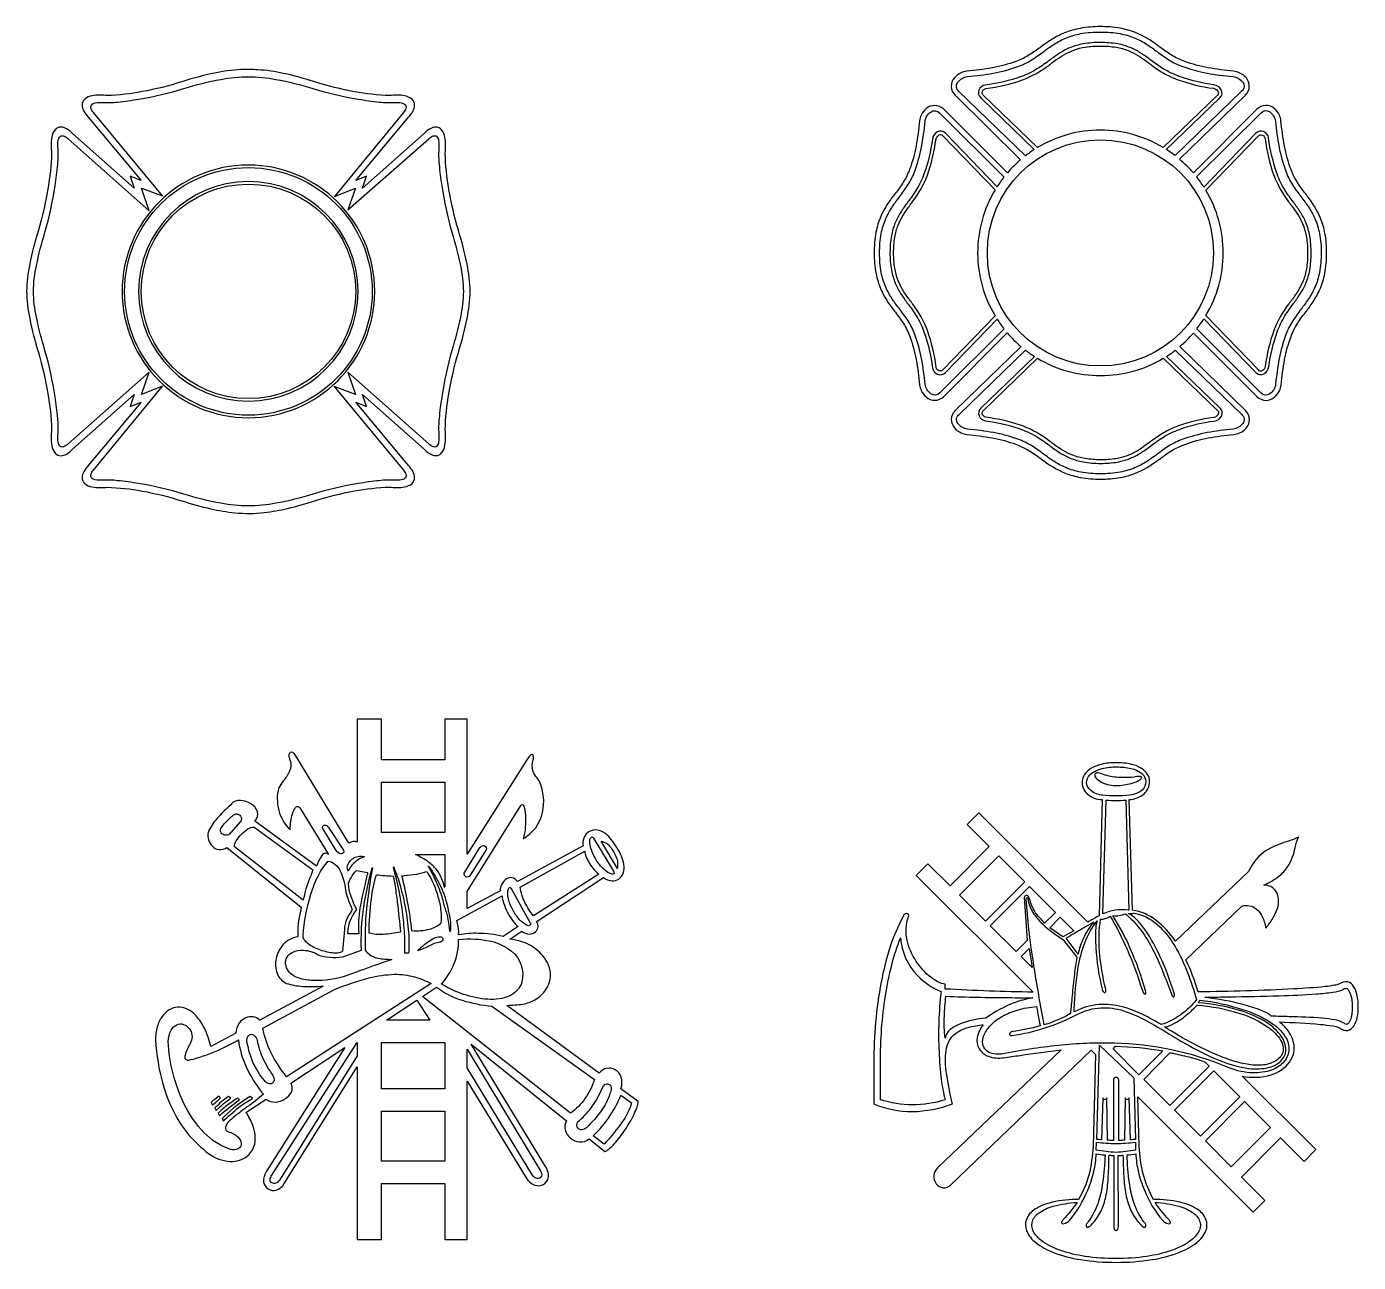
# Model space of a CAD drawing. Extents: x -4 to 118, y -79 to 10.
# Drawn here: x 95.2 to 116.39, y -64.29 to -44.62 of the extents above; entities that cross this region are included whole.
import ezdxf

# ---------------------------------------------------------------- set-up
doc = ezdxf.new("R2010")
doc.units = 0
doc.header["$MEASUREMENT"] = 0

msp = doc.modelspace()

# ---------------------------------------------------------------- linework, layer by layer
for points in [[(115.573, -47.316, 0.000405), (115.559, -47.298, -0.001989), (115.503, -47.224, -0.076306), (115.315, -46.894, -0.041396), (115.212, -46.526, -0.019292), (115.157, -46.121, 0.073061), (115.132, -46.032, 0.118124), (115.05, -45.926, 0.171729), (114.918, -45.878, 0.200463), (114.773, -45.94), (113.763, -46.952, 0.040068), (113.542, -46.732), (114.592, -45.714, 0.206206), (114.653, -45.573, 0.173325), (114.606, -45.441, 0.120797), (114.494, -45.358, 0.069313), (114.404, -45.334, -0.019449), (113.998, -45.279, -0.04035), (113.625, -45.178, -0.048368), (113.432, -45.087, -0.024808), (113.264, -44.974, 0.000241), (113.195, -44.924, 0.066128), (112.84, -44.718, 0.049951), (112.598, -44.65, 0.044271), (112.284, -44.624, 0.045876), (111.961, -44.652, 0.051287), (111.712, -44.724, 0.042816), (111.515, -44.825, 0.019208), (111.348, -44.94, -0.001876), (111.329, -44.954, 0.001866), (111.31, -44.967, -0.02391), (111.137, -45.084, -0.049166), (110.939, -45.179, -0.039961), (110.566, -45.28, -0.019072), (110.159, -45.335, 0.069426), (110.069, -45.359, 0.120979), (109.958, -45.442, 0.172987), (109.91, -45.573, 0.207101), (109.972, -45.714), (111.012, -46.743, 0.039158), (110.806, -46.949), (109.791, -45.94, 0.200772), (109.646, -45.879, 0.171215), (109.514, -45.927, 0.118675), (109.432, -46.033, 0.073741), (109.407, -46.122, -0.019323), (109.351, -46.526, -0.041234), (109.249, -46.895, -0.052834), (109.148, -47.099, -0.024663), (109.02, -47.279, 0.020013), (108.898, -47.446, 0.044273), (108.79, -47.645, 0.053497), (108.713, -47.897, 0.048224), (108.684, -48.225, 0.048735), (108.714, -48.553, 0.053965), (108.791, -48.805, 0.044229), (108.899, -49.003, 0.019252), (109.022, -49.17, -0.024622), (109.15, -49.349, -0.05288), (109.251, -49.554, -0.04135), (109.353, -49.922, -0.019338), (109.408, -50.326, 0.073712), (109.434, -50.416, 0.118827), (109.515, -50.521, 0.170802), (109.647, -50.57, 0.199112), (109.793, -50.508), (110.803, -49.498, 0.03667), (111.023, -49.716), (109.974, -50.734, 0.207152), (109.912, -50.875, 0.173319), (109.96, -51.007, 0.120821), (110.071, -51.09, 0.073136), (110.161, -51.114, -0.019072), (110.568, -51.169, -0.039962), (110.94, -51.27, -0.07411), (111.283, -51.461, -0.000345), (111.363, -51.518, 0.065683), (111.722, -51.728, 0.05019), (111.968, -51.798, 0.044837), (112.286, -51.824, 0.044499), (112.601, -51.798, 0.050152), (112.843, -51.73, 0.065803), (113.199, -51.523, 0.00021), (113.224, -51.505, -0.000539), (113.281, -51.464, -0.074911), (113.627, -51.271, -0.040347), (114, -51.169, -0.019449), (114.406, -51.115, 0.07052), (114.496, -51.09, 0.121534), (114.608, -51.008, 0.173615), (114.656, -50.876, 0.205826), (114.593, -50.735), (113.546, -49.714, 0.039235), (113.763, -49.5), (114.774, -50.509, 0.202576), (114.92, -50.571, 0.171441), (115.052, -50.522, 0.117792), (115.133, -50.417, 0.078055), (115.159, -50.327, -0.018684), (115.214, -49.923, -0.041562), (115.317, -49.554, -0.053296), (115.418, -49.35, -0.02421), (115.546, -49.171, 0.019145), (115.668, -49.003, 0.044127), (115.777, -48.805, 0.053933), (115.854, -48.553, 0.048829), (115.884, -48.226, 0.04596), (115.857, -47.915, 0.050804), (115.787, -47.672, 0.069602)], [(110.033, -45.654, -0.417882), (110.015, -45.51, -0.205209), (110.168, -45.42, 0.021306), (110.582, -45.365, 0.038045), (110.969, -45.26, 0.05379), (111.191, -45.152, 0.021117), (111.377, -45.023, -0.016504), (111.542, -44.908, -0.043451), (111.731, -44.807, -0.053666), (111.97, -44.736, -0.04733), (112.284, -44.71, -0.047322), (112.597, -44.736, -0.053881), (112.836, -44.807, -0.04376), (113.024, -44.907, -0.016636), (113.187, -45.022, 0.021365), (113.373, -45.152, 0.054211), (113.595, -45.259, 0.038052), (113.981, -45.364, 0.021299), (114.395, -45.42, -0.205219), (114.548, -45.509, -0.417872), (114.53, -45.653), (113.474, -46.677, 0.020773), (113.333, -46.579), (114.186, -45.757, 0.357328), (114.206, -45.629, 0.233515), (114.091, -45.55, -0.053471), (113.538, -45.417, -0.052405), (113.284, -45.294, -0.023742), (113.086, -45.157, -0.000065), (113.076, -45.15, 0.015985), (112.928, -45.046, 0.043807), (112.762, -44.959, 0.05364), (112.556, -44.899, 0.045223), (112.284, -44.877, 0.045584), (112.009, -44.899, 0.05359), (111.8, -44.96, 0.043527), (111.633, -45.049, 0.015897), (111.482, -45.154, -0.000013), (111.478, -45.157, -0.02373), (111.28, -45.295, -0.052419), (111.025, -45.418, -0.054459), (110.453, -45.554, 0.275994), (110.351, -45.634, 0.306329), (110.379, -45.757), (111.231, -46.58, 0.019134), (111.091, -46.679)], [(113.283, -46.547, 0.135863), (112.284, -46.272, 0.13651), (111.282, -46.549), (110.419, -45.715, -0.208921), (110.401, -45.674, -0.37434), (110.461, -45.61, 0.055214), (111.044, -45.471, 0.075379), (111.468, -45.235, 0.000434), (111.49, -45.219, -0.001634), (111.577, -45.155, -0.071277), (111.86, -44.997, -0.048016), (112.045, -44.95, -0.03957), (112.284, -44.933, -0.042732), (112.536, -44.953, -0.05204), (112.728, -45.006, -0.067032), (113.022, -45.18, 0.000196), (113.069, -45.215, -0.000052), (113.087, -45.228, 0.024696), (113.276, -45.356, 0.049353), (113.519, -45.47, 0.053881), (114.083, -45.606, -0.340729), (114.162, -45.681, -0.215403), (114.145, -45.716)], [(102.255, -48.837, 0.047988), (102.206, -48.404, 0.022725), (102.069, -47.864, -0.029893), (101.918, -47.214, -0.034462), (101.858, -46.636, 0.026115), (101.865, -46.511, 0.049905), (101.854, -46.387, 0.131776), (101.802, -46.266, 0.225175), (101.709, -46.223, 0.127167), (101.619, -46.25, 0.069762), (101.524, -46.324), (100.544, -47.196), (100.609, -47.005), (100.436, -47.074), (101.274, -46.066, 0.068709), (101.346, -45.968, 0.119984), (101.372, -45.875, 0.214164), (101.331, -45.78, 0.13793), (101.213, -45.726, 0.051226), (101.093, -45.715, 0.027046), (100.973, -45.722, -0.036659), (100.415, -45.66, -0.031689), (99.787, -45.504, 0.023595), (99.284, -45.368, 0.039737), (98.878, -45.311, 0.01843), (98.607, -45.309, 0.042684), (98.189, -45.363, 0.025297), (97.667, -45.502, -0.03169), (97.039, -45.659, -0.036659), (96.481, -45.721, 0.027046), (96.361, -45.714, 0.051226), (96.241, -45.724, 0.137525), (96.123, -45.779, 0.214518), (96.082, -45.873, 0.119873), (96.108, -45.967, 0.068967), (96.18, -46.065), (97.019, -47.073), (96.845, -47.004), (96.911, -47.195), (95.93, -46.323, 0.071445), (95.835, -46.249, 0.126806), (95.745, -46.222, 0.224887), (95.652, -46.264, 0.132396), (95.6, -46.386, 0.049906), (95.589, -46.51, 0.026116), (95.597, -46.635, -0.034462), (95.537, -47.212, -0.029892), (95.385, -47.863, 0.022726), (95.248, -48.403, 0.047988), (95.199, -48.836, 0.047752), (95.248, -49.269, 0.022799), (95.385, -49.811, -0.029881), (95.537, -50.461, -0.034499), (95.597, -51.039, 0.026115), (95.589, -51.164, 0.049564), (95.6, -51.287, 0.131776), (95.652, -51.409, 0.225175), (95.745, -51.452, 0.127167), (95.835, -51.425, 0.069762), (95.93, -51.35), (96.911, -50.478), (96.845, -50.669), (97.019, -50.601), (96.18, -51.609, 0.068709), (96.108, -51.707, 0.119984), (96.082, -51.8, 0.214164), (96.123, -51.894, 0.13793), (96.241, -51.949, 0.051226), (96.361, -51.96, 0.027046), (96.481, -51.953, -0.037086), (97.039, -52.014, -0.031366), (97.667, -52.17, 0.021635), (98.129, -52.297, 0.033656), (98.512, -52.359, 0.056352), (98.98, -52.355, 0.030606), (99.348, -52.291, 0.019823), (99.787, -52.169, -0.031365), (100.415, -52.013, -0.037086), (100.973, -51.951, 0.027046), (101.093, -51.959, 0.047492), (101.213, -51.948, 0.136013), (101.331, -51.893, 0.214813), (101.372, -51.798, 0.120487), (101.346, -51.705, 0.068479), (101.274, -51.608), (100.436, -50.6), (100.609, -50.668), (100.544, -50.477), (101.524, -51.349, 0.06976), (101.619, -51.423, 0.127166), (101.709, -51.45, 0.225175), (101.802, -51.408, 0.131776), (101.854, -51.286, 0.049564), (101.865, -51.162, 0.026116), (101.858, -51.038, -0.034499), (101.918, -50.46, -0.029882), (102.069, -49.809, 0.02262), (102.206, -49.269, 0.047974)], [(101.757, -51.104, -0.067512), (101.754, -51.239, -0.185933), (101.72, -51.304, -0.252694), (101.665, -51.309, -0.097375), (101.597, -51.265), (100.308, -50.12), (100.429, -50.478), (100.091, -50.351), (101.193, -51.681, -0.105152), (101.233, -51.75, -0.24296), (101.225, -51.803, -0.174207), (101.165, -51.836, -0.069792), (101.048, -51.841, 0.039633), (100.811, -51.849, 0.017264), (100.475, -51.895, 0.033533), (99.755, -52.062, -0.033539), (99.166, -52.209, -0.042541), (98.727, -52.251, -0.042655), (98.289, -52.209, -0.03337), (97.7, -52.062, 0.033527), (96.981, -51.895, 0.017284), (96.645, -51.849, 0.039604), (96.408, -51.841, -0.069909), (96.291, -51.836, -0.173744), (96.23, -51.803, -0.242852), (96.222, -51.75, -0.105697), (96.262, -51.681), (97.361, -50.347), (97.026, -50.478), (97.148, -50.12), (95.859, -51.265, -0.097179), (95.79, -51.309, -0.253336), (95.735, -51.304, -0.18532), (95.702, -51.239, -0.067084), (95.698, -51.104, 0.041043), (95.693, -50.858, 0.017729), (95.651, -50.515, 0.031735), (95.49, -49.776, -0.022616), (95.355, -49.247, -0.048291), (95.307, -48.837, -0.048322), (95.355, -48.426, -0.022512), (95.49, -47.897, 0.03182), (95.651, -47.159, 0.017745), (95.693, -46.815, 0.04099), (95.698, -46.569, -0.067197), (95.702, -46.434, -0.185241), (95.735, -46.369, -0.253826), (95.79, -46.364, -0.097636), (95.859, -46.408), (97.148, -47.554), (97.026, -47.195), (97.36, -47.319), (96.262, -45.992, -0.106347), (96.222, -45.923, -0.242933), (96.23, -45.87, -0.174088), (96.291, -45.838, -0.070371), (96.408, -45.832, 0.039161), (96.645, -45.824, 0.017101), (96.981, -45.778, 0.033219), (97.7, -45.611, -0.033574), (98.289, -45.464, -0.042767), (98.727, -45.421, -0.042653), (99.166, -45.464, -0.033744), (99.755, -45.611, 0.033225), (100.475, -45.778, 0.017081), (100.811, -45.824, 0.039189), (101.048, -45.832, -0.070251), (101.165, -45.838, -0.174551), (101.225, -45.87, -0.243042), (101.233, -45.923, -0.1058), (101.193, -45.992), (100.098, -47.326), (100.429, -47.195), (100.308, -47.54), (101.597, -46.408, -0.097833), (101.665, -46.364, -0.253182), (101.72, -46.369, -0.185854), (101.754, -46.434, -0.067625), (101.757, -46.569, 0.04099), (101.762, -46.815, 0.017745), (101.804, -47.159, 0.03182), (101.965, -47.897, -0.022985), (102.101, -48.426, -0.04823), (102.148, -48.837, -0.048199), (102.101, -49.247, -0.02309), (101.965, -49.776, 0.031735), (101.804, -50.515, 0.017729), (101.762, -50.858, 0.041043)], [(109.729, -50.449, -0.413355), (109.586, -50.467, -0.206212), (109.495, -50.319, 0.022028), (109.439, -49.907, 0.039242), (109.332, -49.525, 0.055588), (109.223, -49.305, 0.021605), (109.09, -49.121, -0.016676), (108.973, -48.959, -0.044237), (108.87, -48.772, -0.055232), (108.797, -48.536, -0.049048), (108.771, -48.226, -0.048855), (108.797, -47.916, -0.05493), (108.87, -47.68, -0.04397), (108.972, -47.492, -0.016578), (109.09, -47.329, 0.021344), (109.222, -47.144, 0.054977), (109.331, -46.924, 0.039235), (109.438, -46.542, 0.022021), (109.494, -46.131, -0.206217), (109.584, -45.983, -0.413365), (109.727, -46.001), (110.75, -47.016, 0.024558), (110.639, -47.173), (109.817, -46.32, 0.357139), (109.69, -46.3, 0.232201), (109.61, -46.415, -0.053804), (109.477, -46.968, -0.052173), (109.354, -47.222, -0.023631), (109.217, -47.42, -0.000076), (109.209, -47.431, 0.015979), (109.106, -47.579, 0.043763), (109.019, -47.744, 0.053631), (108.959, -47.951, 0.045296), (108.936, -48.222, 0.045646), (108.959, -48.497, 0.053591), (109.02, -48.706, 0.043481), (109.109, -48.874, 0.015876), (109.214, -49.025, -0.000011), (109.217, -49.029, -0.024037), (109.354, -49.226, -0.052526), (109.477, -49.481, -0.054435), (109.613, -50.054, 0.276971), (109.694, -50.155, 0.304758), (109.817, -50.127), (110.639, -49.277, 0.023254), (110.751, -49.435)], [(115.235, -49.525, 0.039244), (115.128, -49.907, 0.022028), (115.072, -50.319, -0.206225), (114.981, -50.467, -0.41334), (114.838, -50.449), (113.816, -49.435, 0.026479), (113.932, -49.272), (114.756, -50.129, 0.357138), (114.884, -50.149, 0.232206), (114.964, -50.034, -0.053792), (115.097, -49.481, -0.052165), (115.22, -49.227, -0.02363), (115.357, -49.029, -0.000076), (115.365, -49.018, 0.015978), (115.468, -48.87, 0.04376), (115.555, -48.705, 0.053628), (115.615, -48.498, 0.045295), (115.637, -48.227, 0.045645), (115.615, -47.952, 0.053588), (115.554, -47.743, 0.043478), (115.465, -47.575, 0.015876), (115.36, -47.424, -0.000011), (115.357, -47.42, -0.024039), (115.219, -47.223, -0.052526), (115.096, -46.968, -0.054447), (114.96, -46.395, 0.276963), (114.88, -46.294, 0.304768), (114.757, -46.322), (113.931, -47.177, 0.024608), (113.815, -47.013), (114.837, -46, -0.413342), (114.98, -45.982, -0.206225), (115.07, -46.13, 0.02202), (115.126, -46.541, 0.039234), (115.233, -46.923, 0.055448), (115.342, -47.143, 0.021463), (115.475, -47.329, -0.016574), (115.594, -47.492, -0.044019), (115.697, -47.68, -0.055149), (115.77, -47.916, -0.049182), (115.797, -48.226, -0.049048), (115.77, -48.536, -0.055231), (115.697, -48.772, -0.044236), (115.594, -48.958, -0.016675), (115.477, -49.12, 0.021606), (115.344, -49.305, 0.05559)], [(110.608, -47.223, 0.135683), (110.331, -48.225, 0.135478), (110.608, -49.226), (109.776, -50.086, -0.203563), (109.735, -50.104, -0.375193), (109.67, -50.045, 0.054399), (109.532, -49.461, 0.074234), (109.299, -49.043, 0.000799), (109.268, -49, -0.000963), (109.23, -48.948, -0.069197), (109.063, -48.658, -0.049874), (109.013, -48.468, -0.041182), (108.994, -48.222, -0.041628), (109.013, -47.974, -0.050803), (109.064, -47.785, -0.068375), (109.232, -47.496, -0.00043), (109.258, -47.46, 0.0007), (109.301, -47.402, 0.074202), (109.531, -46.987, 0.054542), (109.667, -46.423, -0.33615), (109.742, -46.343, -0.222984), (109.777, -46.361)], [(113.963, -47.228), (114.799, -46.363, -0.212297), (114.84, -46.345, -0.374398), (114.904, -46.404, 0.054763), (115.043, -46.988, 0.073981), (115.279, -47.411, 0.002089), (115.31, -47.453, -0.001803), (115.338, -47.49, -0.067793), (115.51, -47.784, -0.050952), (115.562, -47.977, -0.042138), (115.581, -48.228, -0.042039), (115.562, -48.476, -0.051219), (115.511, -48.667, -0.067902), (115.34, -48.957, -0.000651), (115.312, -48.996, 0.000712), (115.278, -49.041, 0.075222), (115.044, -49.462, 0.05425), (114.907, -50.026, -0.242997), (114.862, -50.098, -0.36368), (114.798, -50.088), (113.963, -49.222, 0.13522), (114.237, -48.225, 0.135142)], [(112.284, -50.024, -0.414138), (110.485, -48.225, -0.414138), (112.284, -46.425, -0.414138), (114.084, -48.225, -0.414138)], [(98.727, -46.827, 0.413731), (96.717, -48.837, 0.413731), (98.727, -50.847, 0.413731), (100.737, -48.837, 0.413731)], [(98.727, -50.808, -0.413596), (96.757, -48.837, -0.413596), (98.727, -46.867, -0.413596), (100.698, -48.837, -0.413596)], [(98.727, -47.091, 0.413518), (96.981, -48.837, 0.413518), (98.727, -50.584, 0.413518), (100.474, -48.837, 0.413518)], [(98.728, -50.544, -0.413093), (97.021, -48.837, -0.413225), (98.728, -47.13, -0.413357), (100.435, -48.837, -0.413225)], [(114.532, -50.796, -0.417871), (114.55, -50.94, -0.205218), (114.397, -51.029, 0.021298), (113.983, -51.085, 0.038054), (113.596, -51.19, 0.054211), (113.375, -51.297, 0.021365), (113.189, -51.427, -0.016636), (113.026, -51.542, -0.04376), (112.837, -51.642, -0.053881), (112.599, -51.713, -0.047322), (112.286, -51.739, -0.04733), (111.972, -51.713, -0.053666), (111.733, -51.642, -0.043451), (111.543, -51.541, -0.016504), (111.379, -51.426, 0.021116), (111.193, -51.297, 0.05379), (110.971, -51.19, 0.038046), (110.584, -51.084, 0.021305), (110.17, -51.029, -0.20521), (110.017, -50.939, -0.417881), (110.035, -50.795), (111.092, -49.772, 0.018947), (111.233, -49.871), (110.381, -50.694, 0.306333), (110.354, -50.817, 0.275989), (110.455, -50.897, -0.054475), (111.028, -51.033, -0.052407), (111.282, -51.156, -0.023733), (111.48, -51.294, -0.000013), (111.484, -51.297, 0.015897), (111.635, -51.402, 0.043526), (111.803, -51.49, 0.05359), (112.012, -51.551, 0.045585), (112.286, -51.574, 0.045224), (112.558, -51.552, 0.053639), (112.765, -51.492, 0.043806), (112.93, -51.405, 0.015985), (113.079, -51.301, -0.000065), (113.088, -51.294, -0.023727), (113.286, -51.156, -0.052414), (113.541, -51.033, -0.053464), (114.094, -50.9, 0.23351), (114.209, -50.821, 0.357312), (114.188, -50.693), (113.334, -49.871, 0.054935), (113.475, -49.772)], [(111.285, -49.902, 0.135759), (112.284, -50.177, 0.135797), (113.284, -49.902), (114.148, -50.734, -0.229157), (114.165, -50.769, -0.337425), (114.086, -50.844, 0.053195), (113.522, -50.979, 0.04926), (113.279, -51.094, 0.024637), (113.091, -51.222, -0.000526), (113.004, -51.285, -0.069532), (112.718, -51.449, -0.049954), (112.531, -51.499, -0.040952), (112.287, -51.517, -0.042272), (112.036, -51.497, -0.051105), (111.843, -51.445, -0.067582), (111.548, -51.272, -0.001097), (111.509, -51.244, 0.000972), (111.474, -51.218, 0.075155), (111.048, -50.979, 0.054819), (110.463, -50.841, -0.369349), (110.404, -50.775, -0.212306), (110.422, -50.734)], [(104.655, -61.527, 0.159999), (104.657, -61.337, 0.179016), (104.564, -61.224, 0.392008), (104.311, -61.276), (102.839, -60.198, 0.031458), (103.096, -60.178, 0.086092), (103.286, -60.11, 0.196928), (103.516, -59.829, 0.231125), (103.461, -59.477, 0.110649), (103.231, -59.253, 0.058446), (103.077, -59.186, 0.04349), (102.885, -59.145), (103.076, -59.02, 0.166677), (103.2, -59.063, 0.175909), (103.294, -59.026, 0.181712), (103.336, -58.948, 0.242559), (103.307, -58.868), (104.378, -58.164, 0.141174), (104.513, -58.219, 0.17945), (104.622, -58.188, 0.151754), (104.69, -58.092, 0.117578), (104.702, -57.951, 0.063627), (104.664, -57.826, 0.035368), (104.591, -57.687, 0.033442), (104.502, -57.56, 0.05657), (104.413, -57.469, 0.140509), (104.277, -57.409, 0.156083), (104.153, -57.431, 0.164133), (104.07, -57.52, 0.152582), (104.054, -57.662), (103.007, -58.226, 0.196368), (102.922, -58.167, 0.187113), (102.833, -58.186, 0.243217), (102.732, -58.374), (102.207, -58.657), (102.207, -58.386), (103.064, -57.017, -0.347336), (103.087, -57.001, -0.20367), (103.108, -57.027, -0.068774), (103.134, -57.17, -0.038702), (103.133, -57.369, -0.06797), (103.097, -57.549, 0.214048), (103.409, -57.126, 0.151413), (103.364, -56.647, 0.076715), (103.32, -56.579, -0.094151), (103.255, -56.473, -0.15167), (103.259, -56.292, 0.07767), (103.261, -56.233, 0.301046), (103.245, -56.207, 0.239898), (103.211, -56.224, 0.061517), (103.158, -56.292), (102.207, -57.794), (102.207, -55.642), (101.852, -55.642), (101.852, -56.292), (100.845, -56.292), (100.845, -55.642), (100.46, -55.642), (100.46, -57.602, 0.256925), (100.328, -57.616), (99.483, -56.227, 0.133089), (99.432, -56.172, 0.306685), (99.391, -56.174, 0.208885), (99.372, -56.218, 0.111838), (99.386, -56.292, -0.22161), (99.383, -56.471, -0.060402), (99.28, -56.631, 0.044329), (99.209, -56.735, 0.266801), (99.391, -57.407, -0.037127), (99.413, -57.214, -0.064997), (99.453, -57.086, -0.073116), (99.477, -57.049, -0.154521), (99.503, -57.033, -0.203749), (99.53, -57.04, -0.107214), (99.556, -57.069), (100.004, -57.8, 0.257151), (99.936, -57.779, 0.19983), (99.886, -57.827, -0.000159), (99.884, -57.832, 0.051778), (99.811, -57.983), (98.832, -57.266, 0.283026), (98.871, -57.111, 0.172139), (98.765, -56.989, 0.129633), (98.599, -56.937, 0.236228), (98.458, -56.993, -0.005126), (98.389, -57.061, 0.025766), (98.217, -57.238, 0.083624), (98.087, -57.445, 0.253342), (98.154, -57.667, 0.164988), (98.256, -57.718, 0.175274), (98.385, -57.685), (99.569, -58.638, -0.001936), (99.556, -58.701, 0.067692), (99.513, -59.105, 0.166199), (99.28, -59.232, 0.135196), (99.168, -59.454, 0.142449), (99.183, -59.687, 0.204682), (99.333, -59.848, 0.057837), (99.591, -59.896, 0.035502), (99.918, -59.89), (98.909, -60.432, 0.300121), (98.684, -60.398, 0.139869), (98.581, -60.483, 0.128897), (98.526, -60.639), (98.13, -60.853, 0.052851), (98.028, -60.563, 0.072413), (97.898, -60.367, 0.098687), (97.753, -60.257, 0.121745), (97.606, -60.227, 0.122403), (97.469, -60.269, 0.103999), (97.356, -60.374, 0.084953), (97.278, -60.537, 0.071193), (97.25, -60.749, 0.052166), (97.365, -61.448, 0.060018), (97.577, -61.966, 0.113888), (98.136, -62.584, 0.148527), (98.477, -62.681, 0.192191), (98.739, -62.57, 0.207167), (98.837, -62.296, 0.079629), (98.799, -62.111, 0.061694), (98.689, -61.902), (99.009, -61.692, 0.187527), (99.155, -61.736, 0.124046), (99.309, -61.687, 0.152812), (99.411, -61.577, 0.248302), (99.401, -61.435), (100.26, -60.87), (99.016, -62.837, 0.182364), (98.97, -63.009, 0.219509), (99.041, -63.119, 0.210695), (99.17, -63.137, 0.191762), (99.297, -63.035), (100.46, -61.177), (100.46, -63.922), (100.845, -63.922), (100.845, -63.035), (101.852, -63.035), (101.852, -63.922), (102.207, -63.922), (102.207, -61.404), (103.149, -62.943, 0.179898), (103.285, -63.059, 0.207305), (103.422, -63.048, 0.230495), (103.499, -62.94, 0.101665), (103.496, -62.857, 0.080181), (103.455, -62.76), (102.272, -60.814), (103.79, -62.036, 0.215028), (103.769, -62.186, 0.153861), (103.854, -62.311, 0.148063), (103.997, -62.37, 0.199454), (104.148, -62.324), (104.398, -62.525, 0.079086), (104.468, -62.481, 0.034839), (104.549, -62.402, 0.036988), (104.722, -62.177, 0.035871), (104.866, -61.927, 0.031668), (104.911, -61.816, 0.066228), (104.929, -61.728)], [(116.091, -59.855, -0.071866), (116.01, -59.878, -0.018773), (115.857, -59.9, -0.012935), (115.364, -59.937, -0.008724), (113.84, -59.985, 0.038687), (113.643, -59.471), (114.534, -58.618, -0.249888), (114.766, -58.665, -0.10849), (114.859, -58.783, -0.08362), (114.914, -58.97, 0.041008), (115.03, -58.809, 0.053975), (115.096, -58.668, 0.153193), (115.108, -58.45, 0.348855), (114.886, -58.283, 0.065203), (115.124, -58.143, 0.077594), (115.266, -57.99, 0.063681), (115.342, -57.835, 0.025119), (115.384, -57.686, -0.051698), (115.435, -57.521, -0.04497), (115.245, -57.595, 0.017618), (115.085, -57.652, 0.047902), (114.923, -57.736, 0.147349), (114.643, -58.069), (113.477, -59.179, 0.083735), (113.166, -58.842, 0.125563), (112.793, -58.682), (112.741, -56.921, 0.19149), (112.978, -56.83, 0.214964), (113.067, -56.63, 0.127935), (113.035, -56.523, 0.115327), (112.941, -56.429, 0.084377), (112.778, -56.363, 0.057866), (112.536, -56.337, 0.05802), (112.298, -56.363, 0.080874), (112.132, -56.429, 0.107288), (112.033, -56.523, 0.12277), (111.994, -56.63, 0.229323), (112.072, -56.83, 0.196262), (112.314, -56.921), (112.265, -58.774, 0.025683), (112.123, -58.85, -0.001546), (112.107, -58.859, 0.003537), (112.085, -58.872), (110.347, -57.136), (110.164, -57.319), (110.516, -57.671), (109.891, -58.295), (109.54, -57.944), (109.355, -58.129), (111.212, -59.987, -0.011076), (109.814, -59.938), (109.814, -59.861, -0.08634), (109.704, -59.827, -0.053046), (109.584, -59.75, -0.078991), (109.355, -59.498, -0.09359), (109.208, -59.158, -0.140977), (109.229, -58.789, 0.232442), (109.229, -58.752, 0.246564), (109.204, -58.738, 0.344593), (109.145, -58.783, 0.045015), (108.941, -59.262, 0.031778), (108.795, -59.83, 0.047243), (108.679, -61.107), (108.679, -61.766, 0.099051), (109.291, -61.887, 0.089043), (109.928, -61.765, 0.000054), (109.922, -61.733, -0.01893), (109.832, -61.245, -0.032475), (109.818, -61.044, -0.058678), (109.837, -60.873, -0.197548), (110.01, -60.624, -0.07538), (110.181, -60.548, -0.047604), (110.421, -60.506, 0.136001), (110.323, -60.71, 0.17359), (110.356, -60.89, 0.170001), (110.501, -61.009, 0.128102), (110.744, -61.031, 0.001099), (111.006, -60.994, -0.00885), (111.662, -60.908), (109.693, -62.783, 0.405912), (109.673, -63.038, 0.191741), (109.778, -63.1, 0.232972), (109.904, -63.054), (112.139, -60.912), (112.205, -60.979), (112.167, -62.437, -0.047753), (112.1, -62.898, -0.068667), (111.938, -63.287, 0.057511), (111.521, -63.33, 0.090231), (111.243, -63.443, 0.154579), (111.106, -63.603, 0.191289), (111.11, -63.787, 0.12722), (111.254, -63.971, 0.076684), (111.54, -64.131, 0.05285), (111.967, -64.244, 0.040692), (112.536, -64.287, 0.040713), (113.105, -64.244, 0.052938), (113.532, -64.131, 0.076902), (113.817, -63.971, 0.127628), (113.961, -63.787, 0.191307), (113.964, -63.603, 0.154076), (113.826, -63.443, 0.090018), (113.548, -63.33, 0.057471), (113.131, -63.287, -0.068667), (112.969, -62.898, -0.047755), (112.902, -62.437), (112.879, -61.653), (114.716, -63.49), (114.901, -63.305), (114.528, -62.932), (115.152, -62.307), (115.525, -62.68), (115.71, -62.494), (114.538, -61.323, 0.126176), (114.999, -61.304, 0.1621), (115.294, -61.1, 0.21207), (115.359, -60.792, 0.096271), (115.287, -60.625, 0.076578), (115.134, -60.462, -0.013478), (115.786, -60.5, -0.020587), (115.987, -60.526, -0.091935), (116.085, -60.556, 0.079106), (116.158, -60.591, 0.112292), (116.22, -60.596, 0.206033), (116.315, -60.529, 0.094485), (116.371, -60.391, 0.056529), (116.388, -60.216, 0.054746), (116.368, -60.04, 0.0864), (116.312, -59.898, 0.189804), (116.219, -59.825, 0.21186)], [(112.065, -56.653, -0.196012), (112.117, -56.531, -0.080779), (112.193, -56.475, -0.060578), (112.311, -56.431, -0.067356), (112.542, -56.404, -0.056427), (112.77, -56.428, -0.058255), (112.885, -56.471, -0.080299), (112.958, -56.524, -0.197994), (113.006, -56.636, -0.216339), (112.947, -56.772, -0.087299), (112.867, -56.822, -0.059835), (112.748, -56.855, -0.04419), (112.32, -56.855, -0.141036), (112.131, -56.781, -0.226061)], [(112.834, -56.647, 0.060762), (112.907, -56.61, 0.174565), (112.938, -56.575, 0.304182), (112.933, -56.563, 0.130423), (112.912, -56.557, 0.072337), (112.814, -56.568, -0.043662), (112.536, -56.569, -0.062998), (112.306, -56.515, 0.143982), (112.226, -56.499, 0.361878), (112.193, -56.529, 0.213801), (112.222, -56.589, 0.086531), (112.333, -56.662, 0.109099), (112.597, -56.698, 0.063066)], [(112.737, -58.685, -0.002177), (112.727, -58.684, 0.144089), (112.325, -58.743), (112.375, -56.932, 0.038196), (112.69, -56.932)], [(98.31, -57.351, -0.046712), (98.382, -57.267, -0.018973), (98.478, -57.179, -0.20917), (98.541, -57.151, -0.193995), (98.591, -57.174, -0.15477), (98.616, -57.224, -0.229648), (98.602, -57.273), (98.45, -57.445, -0.425268), (98.319, -57.476, -0.21401), (98.284, -57.424, -0.223357)], [(98.504, -57.675, -0.129584), (98.535, -57.582, -0.059077), (98.616, -57.476, -0.067935), (98.72, -57.391, -0.161801), (98.819, -57.364), (99.755, -58.043, -0.012219), (99.707, -58.168, 0.059871), (99.599, -58.526)], [(99.911, -57.385, -0.167373), (99.912, -57.346, -0.254427), (99.934, -57.329, -0.167143), (99.968, -57.336, -0.106693), (100.004, -57.369), (100.238, -57.731, -0.292425), (100.242, -57.771, -0.235574), (100.209, -57.785, -0.282618), (100.125, -57.735)], [(104.16, -57.57, -0.343082), (104.186, -57.522, -0.417055), (104.218, -57.537), (104.537, -58.065, -0.111976), (104.546, -58.091, -0.282354), (104.54, -58.106, -0.166944), (104.518, -58.109, -0.065067), (104.482, -58.1, -0.095514), (104.361, -58.012, -0.05758), (104.254, -57.873, -0.058173), (104.181, -57.715, -0.099226)], [(104.43, -57.622, -0.069591), (104.481, -57.673, -0.036545), (104.54, -57.758, -0.0468), (104.586, -57.854, -0.105028), (104.601, -57.941, 0.010085), (104.601, -57.977, -0.020651), (104.6, -58.018), (104.341, -57.583, -0.079537), (104.416, -57.614, 0.008058)], [(100.406, -57.851, -0.084656), (100.494, -57.826, -0.138355), (100.577, -57.834, 0.118348), (100.425, -57.919, 0.124114), (100.316, -58.065), (100.297, -57.994, -0.185589)], [(101.852, -57.8), (101.853, -58.311, -0.066948), (101.85, -58.317, -0.980589), (101.844, -58.313, 0.139988), (101.691, -58.005, 0.058989), (101.559, -57.894, 0.037889), (101.388, -57.8)], [(102.172, -58.077), (102.412, -57.688, -0.143951), (102.45, -57.658, -0.189498), (102.486, -57.658, -0.381216), (102.513, -57.724), (102.254, -58.125, -0.459565), (102.185, -58.153, -0.43348)], [(104.08, -57.742, 0.088803), (104.102, -57.834, 0.04358), (104.156, -57.941, 0.040093), (104.229, -58.041, 0.069889), (104.303, -58.109), (103.265, -58.774, -0.073272), (103.127, -58.559, -0.078653), (103.051, -58.316)], [(99.366, -59.654, -0.132184), (99.32, -59.541, -0.157751), (99.342, -59.432, -0.156787), (99.434, -59.35, -0.114674), (99.597, -59.321, -0.134814), (99.839, -59.394, 0.077032), (100.016, -59.433, 0.050295), (100.231, -59.428), (100.526, -59.318, -0.04499), (100.563, -58.629, -0.029488), (100.695, -58.015, -0.250234), (100.699, -58.007, -0.277542), (100.7, -58.016, 0.017772), (100.606, -58.654, 0.034927), (100.587, -59.318, 0.181621), (100.745, -59.435, 0.057907), (100.951, -59.465, -0.003238), (101.008, -59.469, 0.009614), (100.562, -59.626, -0.005072), (100.301, -59.721, -0.090166), (99.762, -59.803, -0.073728), (99.524, -59.762, -0.150731)], [(99.997, -57.905, -0.152874), (100.109, -57.954, -0.096423), (100.187, -58.055, -0.083055), (100.265, -58.32, 0.04595), (100.298, -58.467, 0.025851), (100.381, -58.67, -0.02967), (100.345, -58.729, 0.054334), (100.29, -58.826, 0.07404), (100.254, -58.991), (100.226, -59.336, -0.163995), (100.174, -59.362, -0.065661), (100.089, -59.366, -0.06566), (99.873, -59.319, -0.077291), (99.677, -59.218, -0.08463), (99.616, -59.155, -0.16518), (99.597, -59.087, -0.054799), (99.723, -58.427, -0.042137), (99.842, -58.13, -0.073907)], [(100.483, -59.062), (100.31, -59.062, -0.085459), (100.346, -58.855, -0.066328), (100.452, -58.675, -0.036307), (100.356, -58.451, -0.048333), (100.319, -58.27, -0.096022), (100.329, -58.232, -0.027028), (100.36, -58.169, -0.084331), (100.445, -58.053), (100.625, -58.085, -0.009158), (100.58, -58.283, 0.020765), (100.503, -58.65, 0.055895)], [(101.034, -58.002, -0.318768), (101.034, -57.994, -0.232398), (101.039, -58.001, -0.036256), (101.142, -58.293, -0.02379), (101.225, -58.655, -0.02504), (101.275, -59.033, -0.039528), (101.277, -59.37), (101.214, -59.37, 0.027187), (101.214, -59.099, 0.018179), (101.185, -58.751, 0.042946)], [(101.941, -59.003, -0.136632), (101.936, -59.02, -0.564836), (101.933, -59.02, -0.131629), (101.931, -59.014, 0.068395), (101.861, -58.663, -0.009834), (101.839, -58.58, 0.032832), (101.771, -58.358, 0.035129), (101.594, -57.989, -0.388522), (101.592, -57.981, -0.160387), (101.6, -57.989, -0.03753), (101.785, -58.298, -0.061947), (101.904, -58.672, 0.005156), (101.92, -58.75, -0.085562)], [(101.029, -58.14, -0.029825), (101.062, -58.306, -0.007657), (101.096, -58.557, -0.005087), (101.148, -59.034, -0.026553), (100.874, -59.07, -0.092844), (100.647, -59.046, -0.029969), (100.685, -58.5, -0.038803), (100.763, -58.119, 0.034804)], [(101.168, -58.138, -0.000234), (101.208, -58.133, 0.014156), (101.405, -58.109, 0.040997), (101.567, -58.068, -0.074827), (101.744, -58.469, -0.042877), (101.79, -58.698, -0.075019), (101.785, -58.902, -0.100927), (101.604, -58.991, -0.082268), (101.328, -59.013, 0.041108)], [(102.764, -58.457, 0.063748), (102.789, -58.569, 0.034524), (102.847, -58.712, 0.041839), (102.929, -58.85, 0.089085), (103.021, -58.945), (102.781, -59.104, 0.061699), (102.385, -59.052, 0.05318), (102.072, -59.075, 0.088323), (102.055, -58.894, -0.005448), (102.045, -58.846)], [(102.856, -58.376, -0.06341), (102.866, -58.342, -0.164364), (102.879, -58.325, -0.286499), (102.896, -58.326, -0.111828), (102.913, -58.347), (103.21, -58.886, -0.42107), (103.208, -58.922, -0.345641), (103.154, -58.921, -0.099216), (103.038, -58.83, -0.058173), (102.938, -58.688, -0.057645), (102.871, -58.525, -0.095841)], [(110.53, -58.93), (111.154, -58.305), (111.567, -58.718), (111.396, -58.889, 0.01898), (111.321, -58.805, -0.064985), (111.233, -58.694, -0.055167), (111.147, -58.475, 0.769034), (111.071, -58.482), (111.121, -59.165), (110.942, -59.343)], [(111.105, -58.506, -0.38817), (111.117, -58.483, -0.38817), (111.129, -58.506, 0.102321), (111.211, -58.722, 0.062319), (111.362, -58.903, 0.047133), (111.699, -59.157), (111.699, -59.158), (111.91, -59.433, 0.019354), (111.87, -59.7, 0.004832), (111.834, -60.044, -0.001308), (111.806, -60.33, -0.038713), (111.623, -60.422, -0.023156), (111.39, -60.509, 0.000182), (111.374, -60.422, -0.007422), (111.217, -59.51, -0.009346), (111.147, -58.992, -0.016934)], [(112.181, -58.869, 0.080085), (112.014, -59.131, 0.055911), (111.928, -59.383), (111.737, -59.13, 0.001759), (111.814, -59.083, -0.013611)], [(112.317, -59.964, 0.126927), (112.337, -59.99, 0.233196), (112.357, -59.995, 0.273786), (112.37, -59.979, 0.121481), (112.368, -59.941, -0.034505), (112.269, -59.337, -0.059145), (112.288, -58.826, 0.104609), (112.362, -58.817, 0.067441), (112.44, -58.781, -0.032796), (112.709, -59.306, -0.02617), (112.957, -59.975, 0.102426), (112.976, -60.007, 0.216821), (112.995, -60.018, 0.362358), (113.008, -60.003, 0.108885), (113.003, -59.961, 0.034821), (112.759, -59.291, 0.037746), (112.48, -58.767, 0.104814), (112.585, -58.768, 0.038892), (112.681, -58.741, -0.057892), (112.913, -58.981, -0.041434), (113.094, -59.264, -0.023433), (113.243, -59.58, -0.007324), (113.377, -59.919, 0.000736), (113.421, -60.031, 0.12143), (113.435, -60.056, 0.281472), (113.45, -60.06, 0.242234), (113.46, -60.048, 0.118488), (113.461, -60.02, 0.037574), (113.232, -59.416, 0.041587), (113.007, -59.013, 0.040185), (112.875, -58.849, 0.069086), (112.732, -58.734, 0.064993), (112.812, -58.732, -0.00093), (112.819, -58.731, -0.134261), (113.188, -58.912, -0.079774), (113.467, -59.253, -0.042981), (113.67, -59.676, -0.022904), (113.812, -60.105, -0.151398), (113.252, -60.504, -0.002158), (113.199, -60.474, 0.019378), (112.95, -60.34, 0.049033), (112.63, -60.221, 0.081834), (112.261, -60.186, 0.106883), (111.867, -60.303, 0.001056), (111.869, -60.256, -0.036249), (111.932, -59.589, -0.045389), (112.039, -59.195, -0.082578), (112.23, -58.855, 0.07171), (112.208, -59.005, 0.025331), (112.211, -59.272, 0.04896)], [(101.774, -59.105, -0.377191), (101.822, -59.14, -0.210272), (101.813, -59.17, -0.138192), (101.774, -59.195, 0.078657), (101.685, -59.215, 0.026339), (101.597, -59.255, -0.039605), (101.424, -59.329, -0.047167), (101.577, -59.192, -0.047552), (101.679, -59.129, -0.118778)], [(103.08, -59.829, -0.213804), (102.874, -60.052, -0.070982), (102.717, -60.096, -0.049355), (102.537, -60.102, -0.065697), (102.151, -60.023, -0.057828), (101.799, -59.859, 0.085534), (101.997, -59.541, 0.102925), (102.072, -59.149, -0.082245), (102.587, -59.178, -0.118347), (102.914, -59.337, -0.285934)], [(108.784, -61.699), (108.784, -61.104, -0.038817), (108.864, -60.042, -0.024155), (108.964, -59.556, -0.031175), (109.104, -59.123, 0.177044), (109.373, -59.724, 0.0979), (109.748, -59.979, 0.039674), (109.716, -60.939, 0.020987), (109.752, -61.376, 0.04081), (109.815, -61.699, -0.081233), (109.288, -61.782, -0.083637)], [(99.336, -61.335, -0.058712), (99.084, -60.944, -0.065882), (98.956, -60.563), (100.095, -59.948, -0.035597), (100.646, -59.762, -0.058211), (101.053, -59.704, -0.071934), (101.368, -59.744, -0.048632), (101.638, -59.852)], [(101.496, -60.056), (101.722, -59.909, 0.082971), (102.127, -60.117, 0.048568), (102.602, -60.212), (104.234, -61.38, -0.080772), (104.081, -61.682, -0.0924), (103.855, -61.912)], [(116.282, -60.345, -0.113506), (116.237, -60.474, -0.197443), (116.205, -60.5, -0.139411), (116.147, -60.474, 0.092825), (116.012, -60.429, 0.025635), (115.812, -60.403, 0.016115), (115.29, -60.378, -0.001964), (115.002, -60.369, 0.066214), (114.932, -60.319, 0.031501), (114.829, -60.272, 0.030261), (114.555, -60.185, 0.034483), (113.955, -60.073, -0.318337), (113.949, -60.071, -0.133339), (113.958, -60.07, -0.000536), (114.337, -60.062, 0.002457), (115.127, -60.045, 0.013494), (115.72, -60.016, 0.02222), (115.983, -59.988, 0.079273), (116.147, -59.943, -0.155228), (116.195, -59.926), (116.195, -59.926, -0.210812), (116.232, -59.956, -0.104022), (116.282, -60.097, -0.036406), (116.292, -60.224, -0.040585)], [(109.813, -60.722, -0.040822), (109.801, -60.371, -0.024768), (109.826, -60.053, 0.008962), (110.826, -60.075, -0.000759), (111.207, -60.079, -0.000311), (111.196, -60.082, 0.046667), (110.911, -60.157, 0.065789), (110.461, -60.403, 0.072155), (110.052, -60.493, 0.084658), (109.889, -60.588, 0.184113)], [(114.29, -61.176, 0.093057), (112.507, -60.799, 0.033174), (111.615, -60.836, 0.0212), (110.709, -60.973, -0.106931), (110.544, -60.96, -0.15958), (110.444, -60.89, -0.158816), (110.41, -60.779, -0.112878), (110.444, -60.646, -0.082067), (110.546, -60.506, -0.066697), (110.717, -60.376, -0.05794), (110.958, -60.274, -0.051302), (111.269, -60.217, -0.005536), (111.285, -60.313, 0.023496), (111.324, -60.526, -0.031747), (110.883, -60.616, 0.327076), (110.837, -60.654, 0.272509), (110.846, -60.674, 0.189192), (110.877, -60.68, 0.085802), (111.928, -60.335, -0.102568), (112.297, -60.236, -0.087931), (112.65, -60.284, -0.047474), (113.003, -60.436, -0.013512), (113.371, -60.649, 0.011401), (113.763, -60.877, 0.031526), (114.199, -61.083, 0.065201), (114.645, -61.201, 0.095715), (114.973, -61.184, 0.152194), (115.173, -61.065, 0.19707), (115.233, -60.88, 0.148098), (115.142, -60.662, 0.093661), (114.888, -60.446, 0.064576), (114.46, -60.267, 0.048431), (113.846, -60.158, 0.097026), (113.865, -60.113, -0.044166), (114.546, -60.262, -0.06675), (114.99, -60.467, -0.108947), (115.226, -60.697, -0.167627), (115.283, -60.922, -0.170127), (115.19, -61.112, -0.123528), (114.974, -61.238, -0.094254), (114.664, -61.269, -0.079903)], [(115.164, -60.994, -0.136846), (115.009, -61.113, -0.095598), (114.802, -61.152, -0.055321), (114.557, -61.124, -0.033098), (114.291, -61.046, -0.035275), (113.751, -60.802, -0.017674), (113.303, -60.541, 0.089212), (113.465, -60.483, 0.041042), (113.624, -60.376, 0.041331), (113.823, -60.193, -0.057388), (114.502, -60.325, -0.076213), (114.949, -60.543, -0.053871), (115.087, -60.665, -0.075684), (115.169, -60.786, -0.112687), (115.194, -60.898, -0.145872)], [(98.405, -62.209, -0.129265), (98.561, -62.292, -0.191014), (98.613, -62.396, -0.277209), (98.57, -62.477, -0.19596), (98.442, -62.489, -0.125263), (98.019, -62.221, -0.077858), (97.713, -61.781, -0.102424), (97.45, -60.771, -0.109442), (97.498, -60.593, -0.164713), (97.588, -60.506, -0.180994), (97.693, -60.5, -0.155053), (97.785, -60.566, -0.282387), (97.814, -60.781, -0.009497), (97.787, -60.833, 0.054883), (97.72, -60.99, 0.177247), (97.721, -61.048, 0.299495), (97.772, -61.069, 0.039124), (97.929, -61.03, 0.017619), (98.144, -60.953, 0.040839), (98.568, -60.749, 0.074114), (98.692, -61.175, 0.06698), (98.967, -61.613, -0.034486), (98.709, -61.814, 0.008735), (98.55, -61.931, 0.036606), (98.422, -62.042, 0.139743), (98.362, -62.137, 0.17865), (98.368, -62.177, 0.139928)], [(98.985, -61.395, -0.076385), (98.8, -61.105, -0.050423), (98.71, -60.797, -0.16356), (98.713, -60.704, -0.231126), (98.76, -60.66, -0.249191), (98.82, -60.675, -0.166234), (98.865, -60.758, 0.054546), (98.952, -61.027, 0.046133), (99.118, -61.315, -0.171139), (99.135, -61.395, -0.241802), (99.102, -61.439, -0.196942), (99.044, -61.442, -0.162442)], [(100.46, -61.001), (99.231, -62.964, -0.166687), (99.176, -63.021, -0.182992), (99.114, -63.029, -0.265785), (99.076, -62.992, -0.203913), (99.091, -62.918), (100.46, -60.787)], [(103.379, -62.839, -0.203959), (103.393, -62.914, -0.265845), (103.354, -62.95, -0.182988), (103.292, -62.941, -0.166728), (103.239, -62.882), (102.207, -61.192), (102.207, -60.893)], [(112.49, -61.386), (112.49, -62.346), (112.49, -62.35, 0.015398), (112.437, -62.346, -0.008413), (112.395, -62.344), (112.388, -61.669, -0.898126), (112.324, -61.669), (112.302, -62.336, -0.030395), (112.227, -62.33), (112.267, -60.833), (112.814, -61.35), (112.842, -62.33, -0.029681), (112.765, -62.336), (112.741, -61.669, -0.879613), (112.678, -61.669), (112.67, -62.344, -0.008321), (112.628, -62.346, 0.016379), (112.577, -62.35), (112.577, -61.386, 0.973289)], [(112.485, -60.889), (112.525, -60.849, -0.038656), (113.278, -60.922), (112.898, -61.301)], [(112.977, -61.38), (113.39, -60.951, 0.000217), (113.451, -60.964, -0.010029), (113.727, -61.028, -0.033882), (113.946, -61.099), (114.015, -61.168), (113.39, -61.792)], [(104.11, -62.139, -0.191474), (104.034, -62.179, -0.214271), (103.974, -62.157, -0.22846), (103.952, -62.099, -0.204799), (103.995, -62.029, 0.062374), (104.205, -61.796, 0.051086), (104.363, -61.503, -0.183405), (104.418, -61.45, -0.256306), (104.472, -61.457, -0.214254), (104.501, -61.513, -0.140509), (104.479, -61.608, -0.072205), (104.342, -61.878, -0.052803)], [(98.255, -61.644, 0.019532), (98.134, -61.746), (98.154, -61.786, 0.008762), (98.239, -61.711, -0.004742), (98.284, -61.671)], [(98.41, -61.649, 0.068937), (98.195, -61.831), (98.215, -61.871, -0.052072), (98.446, -61.676)], [(98.329, -62.04, -0.024522), (98.572, -61.822, -0.027384), (98.78, -61.683, 0.000032), (98.791, -61.676), (98.758, -61.646, 0.060645), (98.347, -61.965, -0.00315), (98.309, -62)], [(104.389, -62.407), (104.211, -62.276, 0.062284), (104.485, -61.948, 0.055142), (104.653, -61.628), (104.821, -61.749, -0.062153), (104.771, -61.892, -0.037793), (104.68, -62.047, -0.030376)], [(98.248, -61.915), (98.268, -61.955, -0.03991), (98.588, -61.7), (98.559, -61.673, 0.019248), (98.38, -61.796, 0.038398)], [(112.531, -62.395, 0.03762), (112.84, -62.373), (112.844, -62.503, -0.025691), (112.531, -62.537, -0.025179), (112.216, -62.503), (112.222, -62.373, 0.037545)], [(113.275, -63.623, 0.070662), (113.337, -63.663, 0.130758), (113.383, -63.672, 0.455978), (113.4, -63.653, 0.145675), (113.373, -63.606, -0.040741), (113.154, -63.334, -0.053872), (113.533, -63.395, -0.093773), (113.77, -63.508, -0.175989), (113.87, -63.652, -0.192486), (113.84, -63.811, -0.1093), (113.685, -63.966, -0.064825), (113.411, -64.099, -0.046365), (113.025, -64.192, -0.03771), (112.533, -64.227, -0.037687), (112.04, -64.192, -0.046368), (111.654, -64.099, -0.064881), (111.38, -63.966, -0.109479), (111.226, -63.811, -0.192707), (111.196, -63.652, -0.175768), (111.296, -63.508, -0.093624), (111.533, -63.395, -0.053819), (111.912, -63.334, -0.03852), (111.693, -63.606, 0.145675), (111.667, -63.653, 0.455981), (111.683, -63.672, 0.130757), (111.729, -63.663, 0.070662), (111.791, -63.623, 0.076068), (112.083, -63.136, 0.040263), (112.178, -62.846, 0.053964), (112.216, -62.558, 0.046183), (112.359, -62.578, -0.025943), (112.32, -63.022, -0.040069), (112.256, -63.315, -0.082999), (112.089, -63.641, 0.000444), (112.079, -63.657, 0.153763), (112.056, -63.699, 0.34674), (112.067, -63.725, 0.233543), (112.107, -63.717, 0.091776), (112.168, -63.66, 0.073614), (112.303, -63.449, 0.059461), (112.378, -63.207, 0.032247), (112.41, -62.922, 0.010048), (112.421, -62.581, -0.000028), (112.424, -62.581, 0.044512), (112.5, -62.588), (112.496, -63.724, 0.151117), (112.507, -63.766, 0.252916), (112.533, -63.78, 0.248714), (112.559, -63.766, 0.154435), (112.57, -63.724), (112.567, -62.588, 0.043942), (112.637, -62.582, -0.000234), (112.643, -62.581, 0.009829), (112.655, -62.922, 0.032027), (112.689, -63.207, 0.059287), (112.763, -63.449, 0.073558), (112.899, -63.66, 0.092634), (112.958, -63.717, 0.236669), (112.997, -63.725, 0.343352), (113.009, -63.699, 0.153664), (112.986, -63.657, 0.000302), (112.977, -63.644, -0.083766), (112.81, -63.317, -0.040136), (112.746, -63.024, -0.025766), (112.708, -62.578, 0.047107), (112.848, -62.558, 0.052937), (112.888, -62.846, 0.039966), (112.983, -63.136, 0.077196)]]:
    msp.add_lwpolyline(points, format="xyb", close=True)
for points in [[(100.844, -56.646), (101.852, -56.646), (101.852, -57.445), (100.844, -57.445)], [(110.043, -58.443), (110.667, -57.819), (111.081, -58.232), (110.456, -58.856)], [(111.863, -59.013), (111.687, -59.107), (111.478, -58.963), (111.645, -58.795)], [(111.021, -59.419), (111.148, -59.293), (111.196, -59.594)], [(101.406, -60.117), (101.613, -60.432), (100.925, -60.432)], [(100.845, -61.527), (100.845, -60.787), (101.852, -60.787), (101.852, -61.527)], [(113.463, -61.866), (114.087, -61.242), (114.501, -61.655), (113.876, -62.279)], [(114.578, -61.73), (114.992, -62.143), (114.367, -62.767), (113.954, -62.354)], [(101.852, -62.679), (100.845, -62.679), (100.845, -61.881), (101.852, -61.881)]]:
    msp.add_lwpolyline(points, close=True)

doc.saveas('drawing.dxf')
